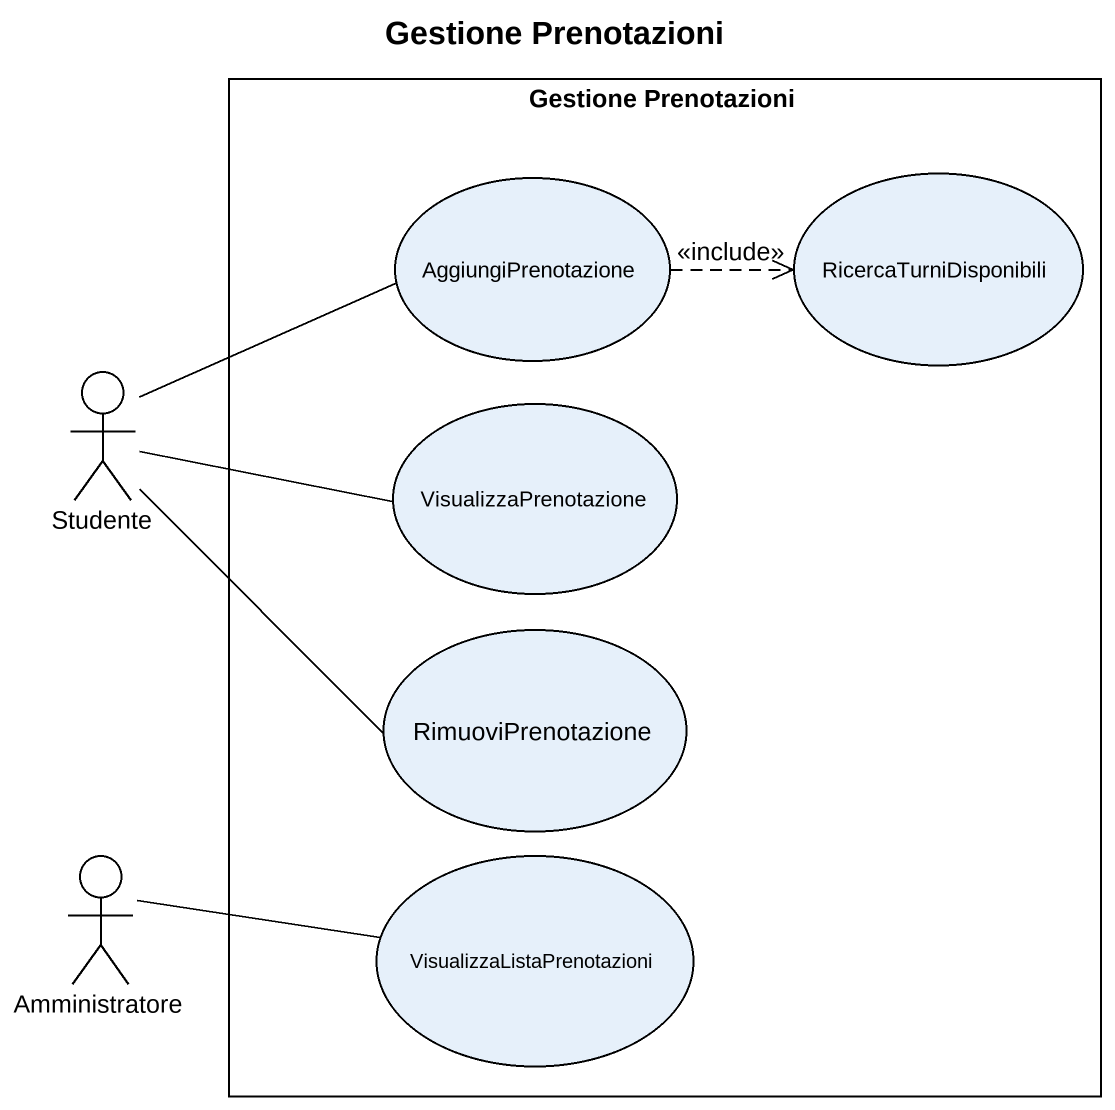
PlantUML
@startuml
title Gestione Prenotazioni
rectangle "Gestione Prenotazioni" as Gestione_Prenotazioni {
  usecase AggiungiPrenotazione
  usecase RicercaTurniDisponibili
  usecase VisualizzaPrenotazione
  usecase RimuoviPrenotazione
  usecase VisualizzaListaPrenotazioni
}
actor Studente
actor Amministratore
AggiungiPrenotazione .right.> RicercaTurniDisponibili : <<include>>
Studente -right- AggiungiPrenotazione
Studente -right- VisualizzaPrenotazione
Studente -right- RimuoviPrenotazione
Amministratore -right- VisualizzaListaPrenotazioni
@enduml
